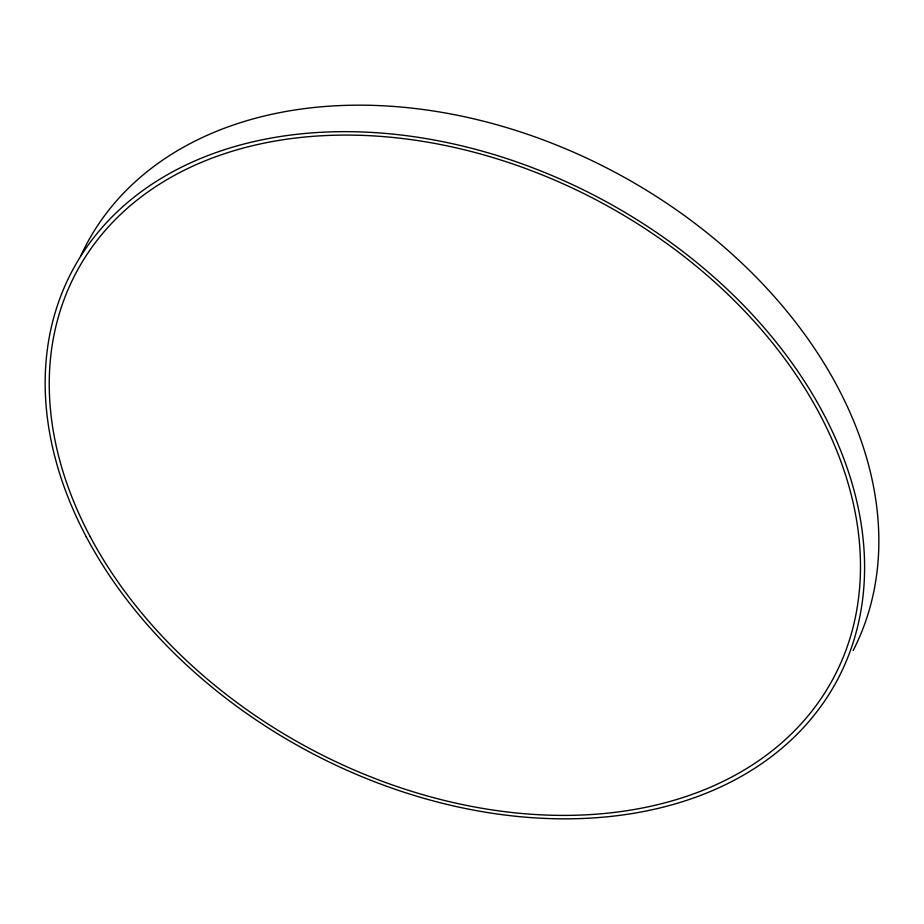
<?xml version="1.0" encoding="UTF-8"?>
<svg xmlns="http://www.w3.org/2000/svg" width="924" height="924" viewBox="0 0 924 924"><rect width="100%" height="100%" fill="white"/><g stroke="black" fill="none" stroke-linecap="round" stroke-linejoin="round"><path stroke-width="1.39" d="M80.792 255.844A433.83 312.601 28.3 0 1 605.913 167.533A433.83 312.601 28.3 0 1 853.129 650.588M86.29 536.856A433.83 312.601 28.3 0 0 794.12 737.179A433.83 312.601 28.3 0 0 484.199 151.698A433.83 312.601 28.3 0 0 86.29 536.856M89.975 536.243A429.498 309.471 28.3 0 0 790.725 734.557A429.498 309.471 28.3 0 0 483.91 154.932A429.498 309.471 28.3 0 0 89.975 536.243"/></g></svg>
